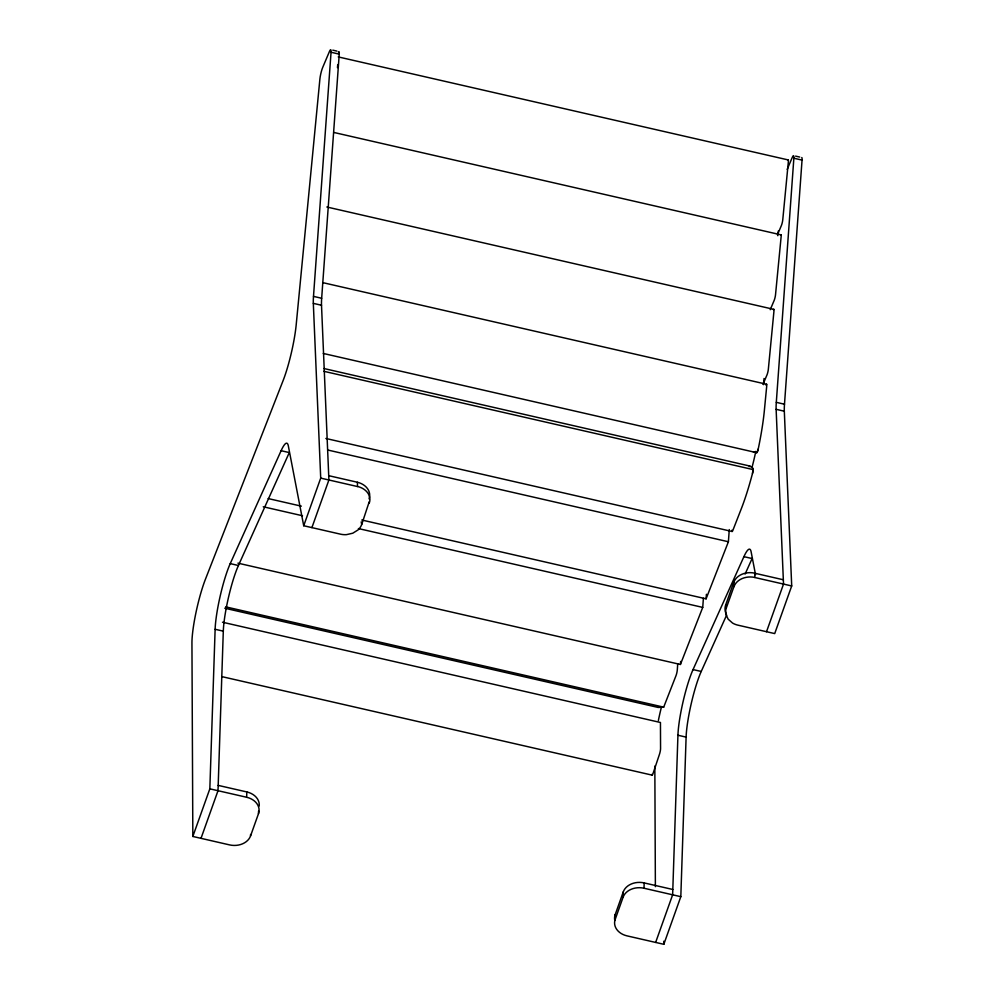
<?xml version="1.0" encoding="UTF-8"?>
<svg xmlns="http://www.w3.org/2000/svg" width="994" height="994" viewBox="0 0 994 994"><rect width="100%" height="100%" fill="white"/><g stroke="black" fill="none" stroke-linecap="round" stroke-linejoin="round"><path stroke-width="1.49" d="M258.577 811.054L258.477 813.713L250.563 835.892A17.022 13.257 1.9 0 1 229.651 844.912L192.836 836.463L209.833 788.838L215.126 629.277A42.469 6.436 -77.1 0 1 230.235 563.623L281.116 450.704A42.469 6.436 -77.1 0 1 288.335 445.933L303.717 525.739L340.544 534.176A16.165 12.599 1.9 0 0 346.508 534.635L352.783 533.206L358.014 529.939A18.824 14.674 1.9 0 0 361.704 524.484L369.259 501.672M281.116 450.704L289.291 452.581L238.423 565.499A42.469 6.436 -77.1 0 0 223.302 631.153L218.009 790.702L201.012 838.34M258.477 813.713A16.985 13.233 1.9 0 0 246.649 797.263L246.823 791.945L218.183 785.384M726.664 615L701.23 671.459A42.469 6.436 -77.1 0 0 686.109 737.113L680.815 896.675L663.818 944.3L627.003 935.863A17.022 13.257 1.9 0 1 615.199 919.375L623.101 897.197L623.275 891.879A16.985 13.233 1.9 0 1 644.174 882.92L672.814 889.481M623.101 897.197A16.985 13.233 1.9 0 1 644 888.238L644.174 882.92M755.539 574.694L751.141 551.894A42.469 6.436 -77.1 0 0 743.922 556.665L693.042 669.583A42.469 6.436 -77.1 0 0 677.933 735.237L672.64 894.799L655.642 942.424M303.717 525.739L320.714 478.114L313.321 303.369A42.469 6.436 -77.1 0 1 313.495 296.386L331.052 52.26A8.499 1.292 -77.1 0 0 329.449 51.489L322.715 67.406A8.499 1.292 -77.1 0 0 319.894 79.048L296.2 324.74A42.469 6.436 -77.1 0 1 283.116 380.565L205.472 579.142A42.469 6.436 -77.1 0 0 191.941 643.106L192.836 836.463M311.905 527.615L328.902 479.99L321.509 305.245A42.469 6.436 -77.1 0 1 321.671 298.262L339.24 54.136A8.499 1.292 -77.1 0 0 338.358 51.961M677.734 663.781L677.299 669.894A4.249 0.646 -77.1 0 1 675.97 675.746L663.694 707.144L658.202 707.455L224.768 608.216M237.926 563.151L680.418 664.464L680.641 661.42M680.418 664.464L702.733 607.396L703.392 598.251M361.754 519.999L706.088 598.835L706.411 594.263M706.088 598.835L728.403 541.755L729.273 529.566M766.523 631.712L783.52 584.087L776.128 409.329A42.469 6.436 -77.1 0 1 776.302 402.346L793.858 158.22A8.499 1.292 -77.1 0 0 792.255 157.45L787.198 169.39M725.856 614.155L728.142 619.15L732.516 623.027A16.165 12.599 1.9 0 0 737.883 625.151L774.711 633.588L791.709 585.951L784.316 411.205A42.469 6.436 -77.1 0 1 784.49 404.223L802.046 160.096A8.499 1.292 -77.1 0 0 801.748 157.537M337.451 67.642L337.749 64.573M763.454 384.641L764.051 378.49M777.817 235.69L778.265 231.08M323.932 368.526L749.824 466.037L753.042 468.336A4.249 0.646 -77.1 0 1 753.179 469.603L752.483 473.455A74.736 11.332 -77.1 0 1 741.338 508.667L732.864 530.361A4.249 0.646 -77.1 0 1 731.957 530.212M752.93 471.392L752.483 473.455M323.274 353.454L756.707 452.692A4.249 0.646 -77.1 0 0 757.353 451.785L758.422 448.108A74.736 11.332 -77.1 0 0 764.374 410.41L766.747 385.796A4.249 0.646 -77.1 0 0 765.964 385.138M757.913 450.145L758.186 449.151M614.814 920.494A17.022 13.257 1.9 0 1 615.187 914.617L623.275 891.879M726.08 613.596L725.247 611.024A18.824 14.674 1.9 0 1 725.719 604.837L734.168 581.155M733.746 582.322L733.932 586.634L726.316 607.968L725.707 604.837M757.353 451.785L757.627 451.052M777.457 234.795L781.359 225.601A4.249 0.646 -77.1 0 0 782.763 219.786L788.379 161.475A4.249 0.646 -77.1 0 0 787.795 160.407M770.238 309.706L774.127 300.511A4.249 0.646 -77.1 0 0 775.531 294.696L781.16 236.386A4.249 0.646 -77.1 0 0 780.762 235.006M763.057 384.206L766.946 375.011A4.249 0.646 -77.1 0 0 768.35 369.184L773.978 310.886A4.249 0.646 -77.1 0 0 773.431 309.73M745.102 574.072L752.098 558.541L743.922 556.665M332.804 50.172L336.904 51.104M795.61 156.133L799.71 157.064M331.052 52.26L339.24 54.136M793.858 158.22L802.046 160.096M338.233 56.906L788.279 159.947M334.034 132.5L781.06 234.857M326.852 207L773.879 309.358M322.64 282.607L766.647 384.268M313.495 296.386L321.671 298.262M776.302 402.346L784.49 404.223M313.321 303.369L321.509 305.245M776.128 409.329L784.316 411.205M323.771 371.284L753.179 469.603M325.883 438.478L732.131 531.492M328.194 450.12L728.403 541.755M328.716 475.679L357.355 482.239A17.097 13.32 1.9 0 1 369.06 498.826M783.347 579.775L754.707 573.215L754.881 577.526L791.709 585.951M320.714 478.114L357.542 486.551L357.355 482.239M268.119 498.553L301.344 506.157M263.261 506.766L302.524 515.762M358.399 528.559L702.733 607.396M230.235 563.623L238.423 565.499M693.042 669.583L701.23 671.459M225.725 606.862L663.694 707.144M222.482 622.219L660.451 722.489L660.563 748.594A4.249 0.646 -77.1 0 1 659.444 754.359L653.083 773.369A4.249 0.646 -77.1 0 1 651.927 774.388M215.126 629.277L223.302 631.153M677.933 735.237L686.109 737.113M221.712 676.591L652.126 775.134M209.833 788.838L246.649 797.263M644 888.238L680.815 896.675M753.166 451.748L756.707 452.692M361.207 521.9L361.704 524.497M663.806 941.206L663.818 944.3M654.835 766.076L655.381 886.648M615.162 914.604L615.187 919.375M250.563 834.488L250.563 835.892M755.788 451.351A42.469 6.436 -77.1 0 1 752.048 467.267M658.363 720.563A42.469 6.436 -77.1 0 1 661.259 707.79M734.007 586.646A17.097 13.32 1.9 0 1 754.906 577.464M725.856 614.155A18.824 14.674 1.9 0 1 726.316 607.968M733.821 582.335A17.097 13.32 1.9 0 1 754.719 573.153M246.823 791.945A16.985 13.233 1.9 0 1 259.21 806.022M357.567 486.488A17.097 13.32 1.9 0 1 369.246 503.138M749.252 466.683A4.249 0.646 -77.1 0 1 749.824 466.037"/></g></svg>
